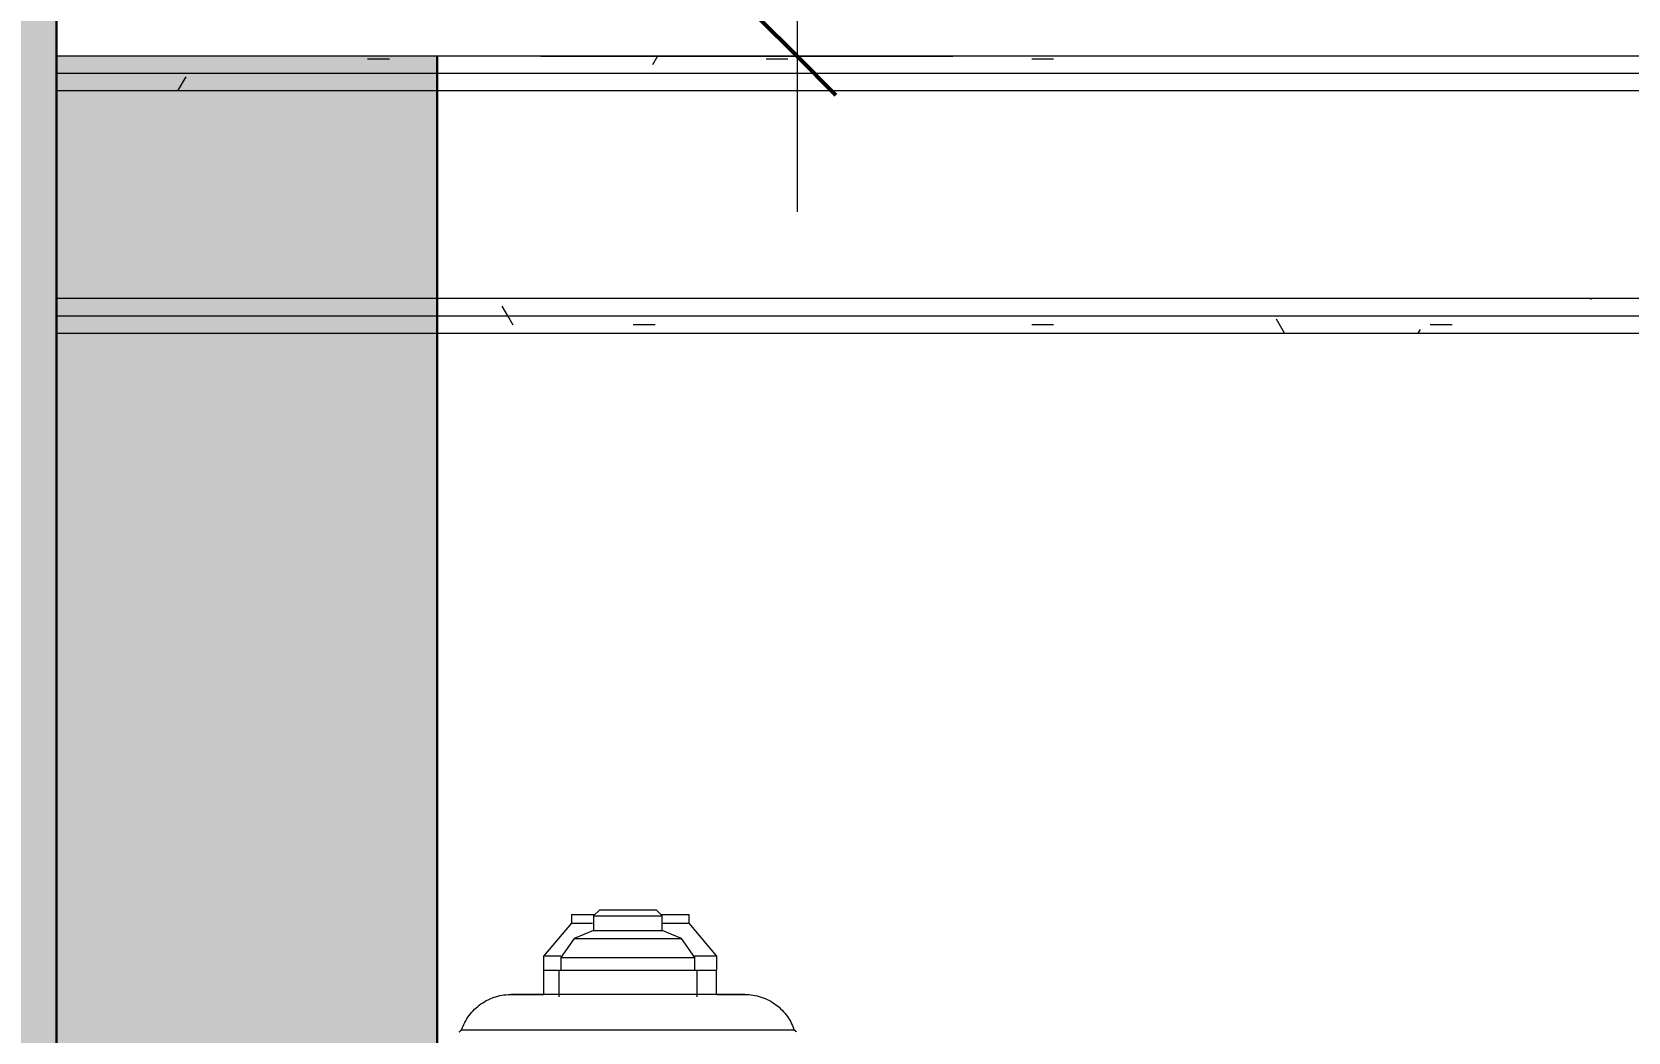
# Model space of a CAD drawing. Header units: inches. Extents: x -1176 to 1474, y -2632 to 978.
# Drawn here: x -1015.78 to -969.63, y 574.76 to 603.67 of the extents above; entities that cross this region are included whole.
import ezdxf

# ---------------------------------------------------------------- set-up
doc = ezdxf.new("R2010")
doc.units = ezdxf.units.IN
doc.header["$MEASUREMENT"] = 0
for name, color, linetype, lineweight in [('A-ANNO-DIMS', 211, 'Continuous', 9), ('A-ANNO-DIMS-48', 211, 'Continuous', 9), ('A-GENM', 13, 'Continuous', 18), ('A-WALL', 113, 'Continuous', 18), ('A-WALL-PATT', 111, 'Continuous', 18), ('I-WALL', 2, 'Continuous', 18)]:
    doc.layers.add(name, color=color, linetype=linetype, lineweight=lineweight)
doc.styles.add('Swis721 Lt BT', font='swissl.ttf', dxfattribs={"height": 4.5})
doc.dimstyles.new('OTJ_-_3_32__Linear__1_2__Tolerance_2', dxfattribs={"dimscale": 12, "dimtxt": 4.748918, "dimasz": 0.1875, "dimexe": 0.375, "dimexo": 0.25, "dimgap": 0.25, "dimtad": 1, "dimdec": 1, "dimrnd": 0.5, "dimzin": 3, "dimdsep": 46, "dimlunit": 4, "dimtxsty": 'Swis721 Lt BT', "dimblk1": 'OBLIQUE', "dimblk2": 'OBLIQUE', "dimsah": 1, "dimcen": 0.09, "dimdle": 0.375, "dimazin": 0, "dimtfac": 1, "dimtdec": 4, "dimtix": 1, "dimtmove": 1, "dimatfit": 3, "dimfxl": 1, "dimtvp": 1, "dimfrac": 2, "dimtolj": 1, "dimtzin": 0, "dimarcsym": 2})
pattern_1 = [(0, (0, 0), (15.36, 3.84), [0.634, -10.886, 0.634, -10.886, -61.44]), (0, (0, 0), (15.36, 3.84), [-23.04, 0.634, -22.406, 0.634, -10.886, -26.88]), (0, (0, 0), (15.36, 3.84), [-57.6, 0.634, -7.046, 0.634, -18.566]), (120, (5.76, 1.92), (-11.005538, 11.38215), [0.634, -10.886, 0.634, -10.886, -61.44]), (120, (5.76, 1.92), (-11.005538, 11.38215), [-23.04, 0.634, -22.406, 0.634, -10.886, -26.88]), (120, (5.76, 1.92), (-11.005538, 11.38215), [-57.6, 0.634, -7.046, 0.634, -18.566]), (240, (7.68, 9.6), (-4.354462, -15.22215), [0.634, -10.886, 0.634, -10.886, -61.44]), (240, (7.68, 9.6), (-4.354462, -15.22215), [-23.04, 0.634, -22.406, 0.634, -10.886, -26.88]), (240, (7.68, 9.6), (-4.354462, -15.22215), [-57.6, 0.634, -7.046, 0.634, -18.566])]

# ---------------------------------------------------------------- blocks, each defined once
blk = doc.blocks.new('Cast_Iron_Radiator_8182 - Cast_Iron_Radiator_8182-V36-3rd Floor Construction')
at = {"layer": 'A-GENM', "lineweight": 9}
for p, q in [((13.968, 4.809), (13.943, 4.848)), ((13.968, 1), (13.968, 4.809)), ((15.702, 2.438), (14.999, 2.438)), ((16.106, 2.438), (15.702, 2.438)), ((15.702, 2.438), (15.702, 2.291)), ((17.064, 1.635), (16.106, 2.438)), ((16.106, 1.944), (16.106, 2.438)), ((15.702, 2), (14.928, 2)), ((15.702, 2.296), (15.702, 2.192)), ((15.702, 2.188), (15.702, 2.013)), ((15.702, 2), (15.702, -2)), ((16.067, 1.935), (15.702, 1.935)), ((16.617, 1.55), (16.067, 1.935)), ((16.067, 1.935), (16.067, -1.935)), ((16.853, 0.993), (16.617, 1.55)), ((16.617, 1.55), (16.617, -1.55)), ((17.314, 1.635), (17.064, 1.635)), ((17.064, 1.635), (17.064, 1.028)), ((17.314, 1.635), (17.314, 0.985)), ((13.968, -1), (13.968, 1)), ((15.002, -1), (15.002, 1)), ((17.275, 0.993), (16.853, 0.993)), ((16.853, 0.993), (16.853, -0.993)), ((17.452, 0.816), (17.275, 0.993)), ((17.275, 0.993), (17.275, -0.993)), ((17.452, 0.816), (17.452, -0.816)), ((17.275, -0.993), (17.452, -0.816)), ((13.968, -4.809), (13.968, -1)), ((16.617, -1.55), (16.853, -0.993)), ((16.853, -0.993), (17.275, -0.993)), ((17.064, -1.008), (17.064, -1.771)), ((17.314, -0.961), (17.314, -1.771)), ((16.067, -1.935), (16.617, -1.55)), ((16.106, -2.575), (17.064, -1.771)), ((17.064, -1.771), (17.314, -1.771)), ((14.932, -2), (15.702, -2)), ((15.702, -1.935), (16.067, -1.935)), ((15.702, -2.017), (15.702, -2.287)), ((15.702, -2.301), (15.702, -2.452)), ((16.106, -2.575), (16.106, -1.924)), ((14.997, -2.562), (15.702, -2.562)), ((15.702, -2.436), (15.702, -2.551)), ((15.702, -2.565), (15.702, -2.575)), ((15.702, -2.575), (16.106, -2.575)), ((13.943, -4.848), (13.968, -4.809))]:
    blk.add_line(p, q, dxfattribs=at)
at = {"layer": 'A-GENM', "lineweight": 9, "flags": 128}
for points in [[(13.92, 4.876), (13.925, 4.871), (13.93, 4.865), (13.935, 4.859), (13.939, 4.854), (13.943, 4.848)], [(13.968, 4.809), (14.025, 4.789), (14.081, 4.767), (14.135, 4.743), (14.189, 4.716), (14.242, 4.688), (14.294, 4.657), (14.344, 4.624), (14.393, 4.59), (14.441, 4.553), (14.487, 4.515), (14.531, 4.474), (14.574, 4.432), (14.615, 4.389), (14.654, 4.343), (14.692, 4.296), (14.727, 4.248), (14.761, 4.198), (14.793, 4.147), (14.822, 4.095), (14.849, 4.042), (14.875, 3.987), (14.898, 3.932), (14.919, 3.876), (14.937, 3.819), (14.953, 3.761), (14.967, 3.703), (14.979, 3.644), (14.988, 3.585), (14.995, 3.525), (15, 3.465), (15.002, 3.405), (15.002, 3.383)], [(15.002, 3.383), (15.002, 3.381), (15.002, 3.375), (15.002, 3.366), (15.002, 3.353), (15.002, 3.336), (15.002, 3.315), (15.002, 3.29), (15.002, 3.262), (15.002, 3.23), (15.002, 3.195), (15.002, 3.156), (15.002, 3.114), (15.002, 3.068), (15.002, 3.019), (15.002, 2.967), (15.002, 2.911), (15.002, 2.853), (15.002, 2.792), (15.002, 2.727), (15.002, 2.66), (15.002, 2.591), (15.002, 2.518), (15.002, 2.444)], [(15.002, 1), (15.002, 1.095), (15.002, 1.19), (15.002, 1.285), (15.002, 1.38), (15.002, 1.473), (15.002, 1.566), (15.002, 1.659), (15.002, 1.75), (15.002, 1.839), (15.002, 1.928), (15.002, 2.015), (15.002, 2.1), (15.002, 2.184), (15.002, 2.266), (15.002, 2.346), (15.002, 2.423), (15.002, 2.498), (15.002, 2.571), (15.002, 2.642), (15.002, 2.71), (15.002, 2.775), (15.002, 2.837), (15.002, 2.896), (15.002, 2.952), (15.002, 3.005), (15.002, 3.055), (15.002, 3.102), (15.002, 3.145), (15.002, 3.185), (15.002, 3.221), (15.002, 3.254), (15.002, 3.283), (15.002, 3.309), (15.002, 3.33), (15.002, 3.348), (15.002, 3.363), (15.002, 3.373), (15.002, 3.38), (15.002, 3.383), (15.002, 3.383)], [(15.002, -3.383), (15.002, -3.381), (15.002, -3.375), (15.002, -3.366), (15.002, -3.353), (15.002, -3.336), (15.002, -3.315), (15.002, -3.29), (15.002, -3.262), (15.002, -3.23), (15.002, -3.195), (15.002, -3.156), (15.002, -3.114), (15.002, -3.068), (15.002, -3.019), (15.002, -2.967), (15.002, -2.911), (15.002, -2.853), (15.002, -2.792), (15.002, -2.727), (15.002, -2.66), (15.002, -2.591), (15.002, -2.518), (15.002, -2.444), (15.002, -2.367), (15.002, -2.288), (15.002, -2.206), (15.002, -2.123), (15.002, -2.038), (15.002, -1.952), (15.002, -1.864), (15.002, -1.774), (15.002, -1.683), (15.002, -1.591), (15.002, -1.499), (15.002, -1.405), (15.002, -1.311), (15.002, -1.216), (15.002, -1.121), (15.002, -1.026), (15.002, -1)], [(15.002, -2.571), (15.002, -2.642), (15.002, -2.71), (15.002, -2.775), (15.002, -2.837), (15.002, -2.896), (15.002, -2.952), (15.002, -3.005), (15.002, -3.055), (15.002, -3.102), (15.002, -3.145), (15.002, -3.185), (15.002, -3.221), (15.002, -3.254), (15.002, -3.283), (15.002, -3.309), (15.002, -3.33), (15.002, -3.348), (15.002, -3.363), (15.002, -3.373), (15.002, -3.38), (15.002, -3.383), (15.002, -3.383)], [(15.002, -3.383), (15.001, -3.443), (14.997, -3.503), (14.991, -3.563), (14.983, -3.622), (14.972, -3.681), (14.959, -3.74), (14.943, -3.798), (14.926, -3.855), (14.906, -3.911), (14.883, -3.967), (14.859, -4.022), (14.832, -4.076), (14.804, -4.128), (14.773, -4.18), (14.74, -4.23), (14.705, -4.279), (14.668, -4.326), (14.63, -4.372), (14.589, -4.416), (14.547, -4.459), (14.503, -4.5), (14.458, -4.539), (14.411, -4.576), (14.362, -4.612), (14.312, -4.645), (14.261, -4.677), (14.209, -4.706), (14.155, -4.733), (14.101, -4.758), (14.045, -4.781), (13.989, -4.802)], [(13.943, -4.848), (13.938, -4.854), (13.934, -4.86), (13.929, -4.866), (13.925, -4.872), (13.919, -4.877)]]:
    blk.add_lwpolyline(points, dxfattribs=at)
blk = doc.blocks.new('DIMBLOCK44-3rd Floor Construction')
at = {"layer": 'A-ANNO-DIMS-48'}
for p, q in [((-993.654, 610.124), (-993.654, 598.467)), ((-1012.062, 605.624), (-989.154, 605.624)), ((-993.654, 605.624), (-1012.062, 605.624)), ((-1001.062, 602.967), (-989.154, 602.967)), ((-993.654, 602.967), (-1001.062, 602.967))]:
    blk.add_line(p, q, dxfattribs=at)
at = {"layer": 'A-ANNO-DIMS-48', "lineweight": 50}
for p, q in [((-993.654, 605.624), (-994.779, 606.749)), ((-993.654, 605.624), (-992.529, 604.499)), ((-993.654, 602.967), (-994.779, 604.092)), ((-993.654, 602.967), (-992.529, 601.842))]:
    blk.add_line(p, q, dxfattribs=at)
at = {"layer": 'A-ANNO-DIMS-48'}
blk.add_ellipse((-993.654, 605.418), major_axis=(6.769, 0), ratio=0.165914, start_param=3.141593, end_param=4.712389, dxfattribs=at)
at = {"layer": 'A-ANNO-DIMS-48', "color": 0, "insert": (-1002.661, 605.418), "char_height": 4.5, "width": 18.09112, "attachment_point": 1, "rotation": 90, "line_spacing_factor": 1.005062, "style": 'Swis721 Lt BT'}
blk.add_mtext('2 1/2"', dxfattribs=at)
blk = doc.blocks.new('_Oblique')
at = {"color": 0, "linetype": 'ByBlock', "lineweight": -2}
blk.add_line((-0.5, -0.5), (0.5, 0.5), dxfattribs=at)

msp = doc.modelspace()

# ---------------------------------------------------------------- hatches: boundary and pattern name
at = {"layer": 'A-WALL-PATT', "lineweight": 9}
h = msp.add_hatch(color=7, dxfattribs=at)
h.paths.add_polyline_path([(-1022.955, 16.255), (-1015.062, 16.255), (-1015.062, 96.005), (-1035.062, 96.005), (-1035.062, 16.255)], flags=0)
h.paths.add_polyline_path([(-1015.062, 133.505), (-1015.062, 216.005), (-1035.062, 216.005), (-1035.062, 133.505)], flags=0)
h.paths.add_polyline_path([(-1015.062, 253.505), (-1015.062, 342.005), (-1035.062, 342.005), (-1035.062, 253.505), (-1022.955, 253.505)], flags=0)
h.paths.add_polyline_path([(-1015.062, 379.505), (-1015.062, 468.124), (-1035.062, 468.124), (-1035.062, 379.505)], flags=0)
h.paths.add_polyline_path([(-1015.062, 505.624), (-1015.062, 604.374), (-1035.062, 604.374), (-1035.062, 505.624)], flags=0)
h.paths.add_polyline_path([(-1035.062, 641.874), (-1015.062, 641.874), (-1015.062, 729.874), (-1035.062, 729.874), (-1035.062, 694.533)], flags=0)
h.paths.add_polyline_path([(-1035.062, 767.374), (-1015.062, 767.374), (-1015.062, 789.874), (-1035.062, 789.874), (-1035.062, 786.652)], flags=0)
msp.add_hatch(color=7, dxfattribs=at).paths.add_polyline_path([(-1004.264, 518.874), (-1004.062, 518.874), (-1004.062, 602.967), (-1015.062, 602.967), (-1015.062, 518.874)], flags=0)
h = msp.add_hatch(dxfattribs=at)
h.set_pattern_fill('FP_1', color=256, style=0, pattern_type=2)
h.set_pattern_definition(pattern_1)
h.paths.add_polyline_path([(-910.812, 602.467), (-757.758, 602.467), (-757.758, 602.967), (-1015.062, 602.967), (-1015.062, 602.467)], flags=0)
h = msp.add_hatch(dxfattribs=at)
h.set_pattern_fill('FP_1', color=256, style=0, pattern_type=2)
h.set_pattern_definition(pattern_1)
h.paths.add_polyline_path([(-779.979, 601.967), (-757.258, 601.967), (-757.258, 602.467), (-1015.062, 602.467), (-1015.062, 601.967), (-798.67, 601.967)], flags=0)
h = msp.add_hatch(dxfattribs=at)
h.set_pattern_fill('FP_1', color=256, style=0, pattern_type=2)
h.set_pattern_definition(pattern_1)
h.paths.add_polyline_path([(-779.979, 595.467), (-777.601, 595.467), (-777.601, 595.967), (-803.601, 595.967), (-803.601, 595.467), (-798.67, 595.467)], flags=0)
h.paths.add_polyline_path([(-751.258, 595.467), (-750.758, 595.467), (-750.758, 595.967), (-773.976, 595.967), (-773.976, 595.467), (-761.289, 595.467)], flags=0)
h.paths.add_polyline_path([(-808.226, 595.467), (-807.226, 595.467), (-807.226, 595.967), (-1015.062, 595.967), (-1015.062, 595.467), (-836.051, 595.467)], flags=0)
h = msp.add_hatch(dxfattribs=at)
h.set_pattern_fill('FP_1', color=256, style=0, pattern_type=2)
h.set_pattern_definition(pattern_1)
h.paths.add_polyline_path([(-798.67, 594.967), (-778.601, 594.967), (-778.601, 595.467), (-802.601, 595.467), (-802.601, 594.967)], flags=0)
h.paths.add_polyline_path([(-910.812, 594.967), (-808.226, 594.967), (-808.226, 595.467), (-1015.062, 595.467), (-1015.062, 594.967), (-985.574, 594.967)], flags=0)
h.paths.add_polyline_path([(-750.758, 594.967), (-750.258, 594.967), (-750.258, 595.467), (-772.976, 595.467), (-772.976, 594.967), (-751.258, 594.967)], flags=0)

# ---------------------------------------------------------------- linework, layer by layer
at = {"layer": 'A-WALL', "color": 8, "lineweight": 30}
for p, q in [((-1015.062, 505.624), (-1015.062, 604.374)), ((-1004.062, 518.874), (-1004.062, 602.967))]:
    msp.add_line(p, q, dxfattribs=at)
at = {"layer": 'A-WALL'}
for p, q in [((-1004.062, 602.967), (-1015.062, 602.967)), ((-757.758, 602.467), (-1015.062, 602.467)), ((-757.258, 601.967), (-1015.062, 601.967)), ((-654.446, 595.967), (-1015.062, 595.967)), ((-1015.062, 595.467), (-807.226, 595.467))]:
    msp.add_line(p, q, dxfattribs=at)
at = {"layer": 'I-WALL'}
for p, q in [((-758.258, 602.967), (-1004.062, 602.967)), ((-1015.062, 594.967), (-808.226, 594.967))]:
    msp.add_line(p, q, dxfattribs=at)

# ---------------------------------------------------------------- block references
at = {"layer": 'A-GENM', "lineweight": 9, "rotation": 89.99999999999933}
msp.add_blockref('Cast_Iron_Radiator_8182 - Cast_Iron_Radiator_8182-V36-3rd Floor Construction', (-998.544, 560.847), dxfattribs=at)

# ---------------------------------------------------------------- dimensions: what is measured, and where the dimension line sits
at = {"layer": 'A-ANNO-DIMS'}
dim = msp.add_linear_dim(base=(-993.654, 602.967), p1=(-1015.062, 605.624), p2=(-1004.062, 602.967), angle=90, dimstyle='OTJ_-_3_32__Linear__1_2__Tolerance_2', override={"dimpost": '<>', "dimfxl": 11.316396}, dxfattribs=at)
dim.commit()
dim.dimension.update_dxf_attribs({"geometry": 'DIMBLOCK44-3rd Floor Construction', "text_midpoint": (-999.661, 614.464), "dimtype": 160, "text_rotation": 90})

doc.saveas('drawing.dxf')
